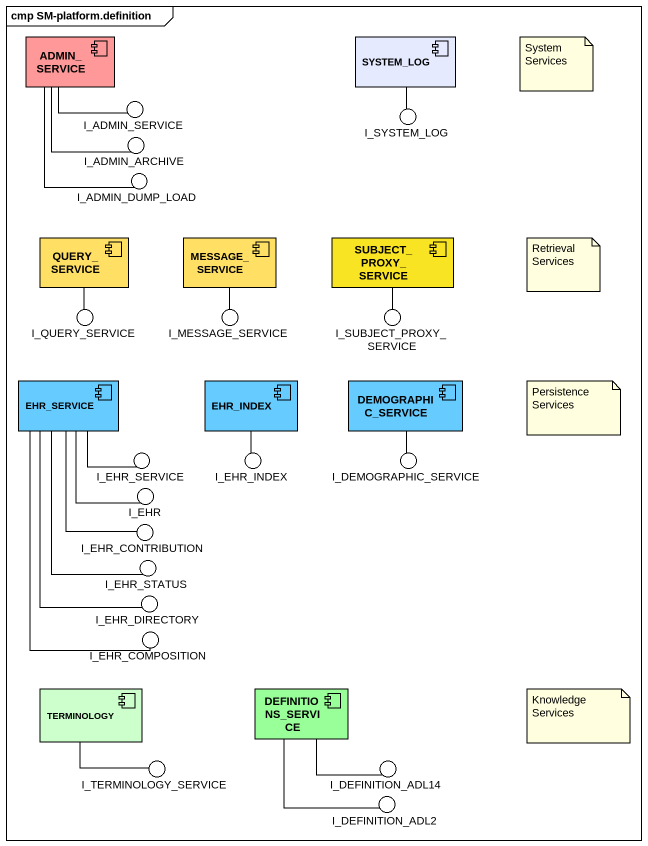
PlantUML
@startuml
mainframe cmp SM-platform.definition
component "ADMIN_ SERVICE" as ADMIN_SERVICE #FF9999
component SYSTEM_LOG #E5EAFF
() I_ADMIN_SERVICE
() I_SYSTEM_LOG
() I_ADMIN_ARCHIVE
() I_ADMIN_DUMP_LOAD
component "QUERY_ SERVICE" as QUERY_SERVICE #FFE065
component "MESSAGE_ SERVICE" as MESSAGE_SERVICE #FFE065
component SUBJECT_PROXY_SERVICE #F9E423
() I_QUERY_SERVICE
() I_MESSAGE_SERVICE
() I_SUBJECT_PROXY_SERVICE
component EHR_SERVICE #66CCFF
component EHR_INDEX #66CCFF
component DEMOGRAPHIC_SERVICE #66CCFF
() I_EHR_SERVICE
() I_EHR_INDEX
() I_DEMOGRAPHIC_SERVICE
() I_EHR
() I_EHR_CONTRIBUTION
() I_EHR_STATUS
() I_EHR_DIRECTORY
() I_EHR_COMPOSITION
component TERMINOLOGY #CCFFCC
component DEFINITIONS_SERVICE #99FF99
() I_TERMINOLOGY_SERVICE
() I_DEFINITION_ADL2
() I_DEFINITION_ADL14
ADMIN_SERVICE -- I_ADMIN_SERVICE
ADMIN_SERVICE -- I_ADMIN_ARCHIVE
ADMIN_SERVICE -- I_ADMIN_DUMP_LOAD
SYSTEM_LOG -- I_SYSTEM_LOG
QUERY_SERVICE -- I_QUERY_SERVICE
MESSAGE_SERVICE -- I_MESSAGE_SERVICE
SUBJECT_PROXY_SERVICE -- I_SUBJECT_PROXY_SERVICE
EHR_SERVICE -- I_EHR_SERVICE
EHR_SERVICE -- I_EHR
EHR_SERVICE -- I_EHR_CONTRIBUTION
EHR_SERVICE -- I_EHR_STATUS
EHR_SERVICE -- I_EHR_DIRECTORY
EHR_SERVICE -- I_EHR_COMPOSITION
EHR_INDEX -- I_EHR_INDEX
DEMOGRAPHIC_SERVICE -- I_DEMOGRAPHIC_SERVICE
TERMINOLOGY -- I_TERMINOLOGY_SERVICE
DEFINITIONS_SERVICE -- I_DEFINITION_ADL2
DEFINITIONS_SERVICE -- I_DEFINITION_ADL14
note as N1
  System
  Services
end note
note as N2
  Retrieval
  Services
end note
note as N3
  Persistence
  Services
end note
note as N4
  Knowledge Services
end note
@enduml
